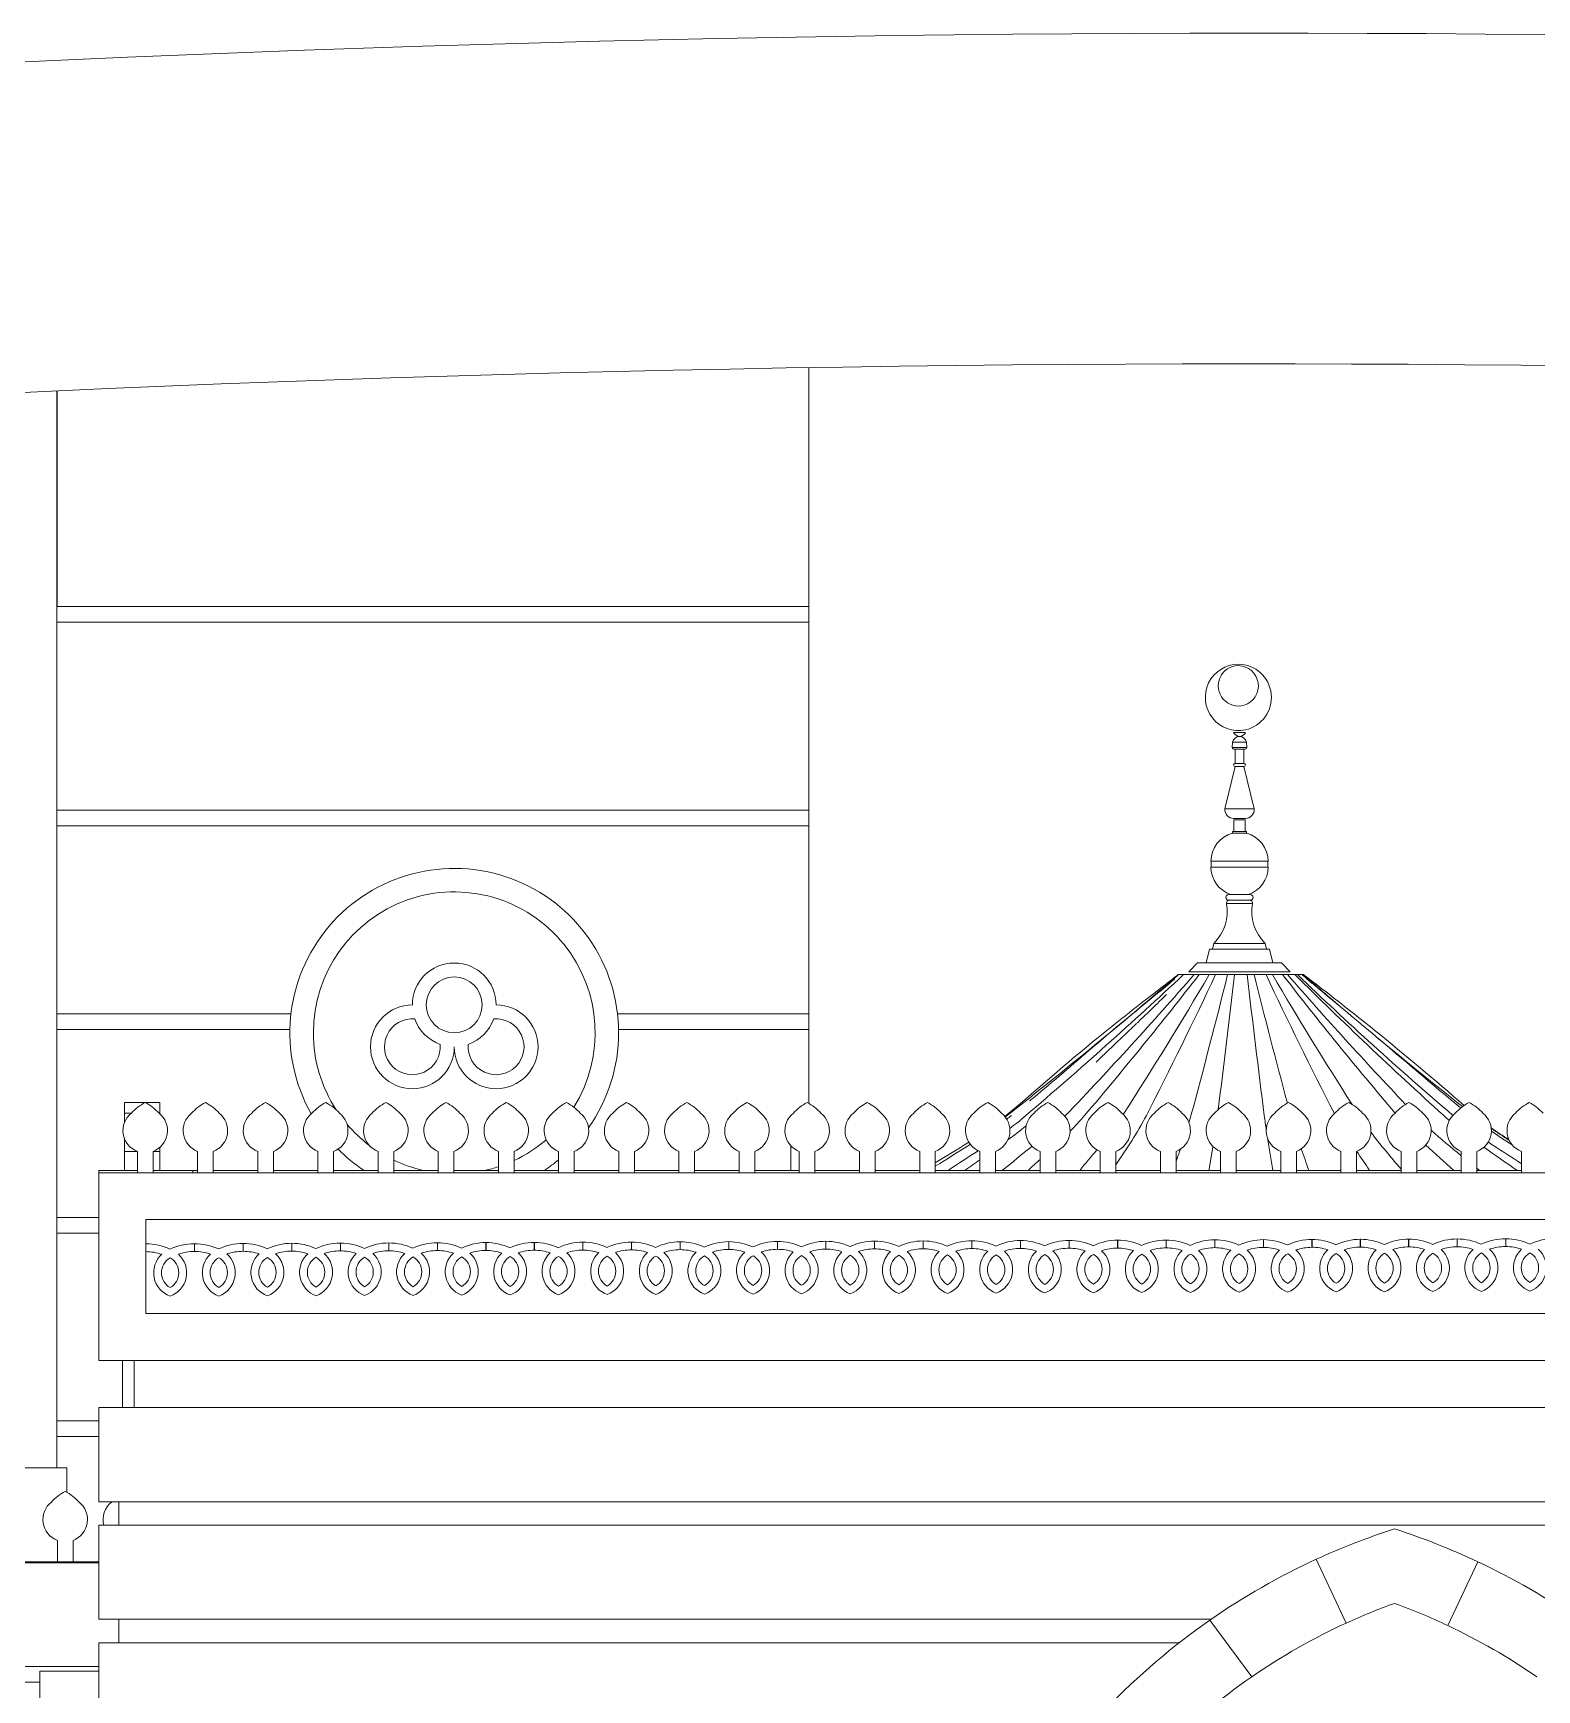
# Model space of a CAD drawing. Header units: inches. Extents: x -6210 to 141093, y -2740 to 21225.
# Drawn here: x 94039.2 to 94231.3, y 3400 to 3611.6 of the extents above; entities that cross this region are included whole.
import ezdxf

# ---------------------------------------------------------------- set-up
doc = ezdxf.new("R2010")
doc.units = ezdxf.units.IN
doc.header["$LTSCALE"] = 100
doc.header["$MEASUREMENT"] = 0
doc.layers.add('car area', color=53, linetype='Continuous')

msp = doc.modelspace()

# ---------------------------------------------------------------- linework, layer by layer
at = {"layer": 'car area', "linetype": 'Continuous', "lineweight": 0, "extrusion": (0, 1, 0)}
for p, q in [((94138.28068, 3474.88907), (94138.28068, 3568.85936)), ((94042.22165, 3565.88895), (94042.22165, 3428.33662)), ((94042.28068, 3565.89161), (94042.28068, 3538.33662)), ((94138.28068, 3538.33662), (94042.22165, 3538.33662)), ((94138.28068, 3536.33662), (94042.22165, 3536.33662)), ((94042.28068, 3536.3056), (94042.22165, 3536.3056)), ((94042.28068, 3536.33662), (94042.28068, 3536.3056)), ((94192.43288, 3521.01731), (94192.39258, 3520.33216)), ((94194.19663, 3521.01731), (94192.43288, 3521.01731)), ((94194.19663, 3521.01731), (94192.43288, 3521.01731)), ((94194.08848, 3522.25194), (94192.56464, 3522.25194)), ((94194.19663, 3521.01731), (94194.23693, 3520.33216)), ((94194.23693, 3520.33216), (94192.39258, 3520.33216)), ((94194.23693, 3520.33216), (94192.39258, 3520.33216)), ((94194.05266, 3520.13673), (94192.57685, 3520.13673)), ((94192.75027, 3520.13673), (94192.75027, 3518.29081)), ((94193.87924, 3520.13673), (94193.87924, 3518.29081)), ((94192.75027, 3517.92163), (94191.45388, 3512.49721)), ((94193.87924, 3518.29081), (94192.75027, 3518.29081)), ((94193.87924, 3518.29081), (94192.75027, 3518.29081)), ((94193.87924, 3517.92163), (94192.75027, 3517.92163)), ((94193.87924, 3517.92163), (94192.75027, 3517.92163)), ((94193.87924, 3517.92163), (94195.17563, 3512.49721)), ((94138.28068, 3512.33662), (94042.22165, 3512.33662)), ((94195.17563, 3512.49721), (94191.45388, 3512.49721)), ((94195.17563, 3512.49721), (94191.45388, 3512.49721)), ((94138.28068, 3510.33662), (94042.22165, 3510.33662)), ((94194.07389, 3511.27632), (94192.55562, 3511.27632)), ((94194.02774, 3511.09173), (94192.60177, 3511.09173)), ((94192.60177, 3511.09173), (94192.60177, 3509.61499)), ((94194.02774, 3511.09173), (94194.02774, 3509.61499)), ((94194.21234, 3509.61499), (94192.41717, 3509.61499)), ((94192.41717, 3509.61499), (94192.41717, 3509.38113)), ((94194.21234, 3509.38113), (94192.41717, 3509.38113)), ((94194.21234, 3509.38113), (94192.41717, 3509.38113)), ((94194.21234, 3509.61499), (94194.21234, 3509.38113)), ((94196.96688, 3505.81025), (94189.66263, 3505.81025)), ((94189.70878, 3505.81025), (94189.70878, 3505.07189)), ((94196.92073, 3505.81025), (94196.92073, 3505.07189)), ((94196.96688, 3505.07189), (94189.66263, 3505.07189)), ((94194.96699, 3500.39555), (94191.66252, 3500.39555)), ((94194.96699, 3500.39555), (94191.66252, 3500.39555)), ((94194.68755, 3501.56464), (94191.94196, 3501.56464)), ((94194.68755, 3500.82627), (94191.94196, 3500.82627)), ((94190.03512, 3495.32017), (94189.86011, 3494.58181)), ((94196.59439, 3495.32017), (94190.03512, 3495.32017)), ((94196.59439, 3495.32017), (94190.03512, 3495.32017)), ((94196.59439, 3495.32017), (94196.7694, 3494.58181)), ((94189.4807, 3494.58181), (94189.06375, 3492.82265)), ((94197.14881, 3494.58181), (94189.4807, 3494.58181)), ((94197.14881, 3494.58181), (94189.4807, 3494.58181)), ((94197.14881, 3494.58181), (94197.56577, 3492.82265)), ((94185.48603, 3491.33662), (94185.52603, 3491.33662)), ((94185.52603, 3491.33662), (94185.66871, 3491.33662)), ((94185.66871, 3491.33662), (94186.16252, 3491.33662)), ((94186.16252, 3491.33662), (94186.57661, 3491.33662)), ((94186.57661, 3491.33662), (94187.51589, 3491.33662)), ((94187.95641, 3492.82265), (94186.85461, 3491.70342)), ((94199.7749, 3491.70342), (94186.85461, 3491.70342)), ((94187.51589, 3491.33662), (94188.16085, 3491.33662)), ((94198.6731, 3492.82265), (94187.95641, 3492.82265)), ((94198.6731, 3492.82265), (94187.95641, 3492.82265)), ((94188.16085, 3491.33662), (94189.45366, 3491.33662)), ((94189.45366, 3491.33662), (94190.26636, 3491.33662)), ((94190.26636, 3491.33662), (94191.78615, 3491.33662)), ((94191.78615, 3491.33662), (94192.68703, 3491.33662)), ((94192.68703, 3491.33662), (94194.28503, 3491.33662)), ((94194.28503, 3491.33662), (94195.18591, 3491.33662)), ((94195.18591, 3491.33662), (94196.7057, 3491.33662)), ((94196.7057, 3491.33662), (94197.51839, 3491.33662)), ((94197.51839, 3491.33662), (94198.8112, 3491.33662)), ((94198.6731, 3492.82265), (94199.7749, 3491.70342)), ((94198.8112, 3491.33662), (94199.45616, 3491.33662)), ((94199.45616, 3491.33662), (94200.39544, 3491.33662)), ((94200.39544, 3491.33662), (94200.7152, 3491.33662)), ((94200.7152, 3491.33662), (94201.30334, 3491.33662)), ((94201.30334, 3491.33662), (94201.42014, 3491.33662)), ((94201.42014, 3491.33662), (94201.48603, 3491.33662)), ((94072.13838, 3486.33662), (94042.22165, 3486.33662)), ((94138.28068, 3486.33662), (94113.85432, 3486.33662)), ((94072.00093, 3484.33662), (94042.22165, 3484.33662)), ((94138.28068, 3484.33662), (94113.99178, 3484.33662)), ((94050.8872, 3474.9987), (94050.8872, 3474.99867)), ((94055.3872, 3474.9987), (94050.8872, 3474.9987)), ((94050.8872, 3474.99867), (94050.8872, 3474.99864)), ((94055.3872, 3474.99867), (94050.8872, 3474.99867)), ((94050.8872, 3474.99864), (94050.8872, 3474.99842)), ((94055.3872, 3474.99864), (94050.8872, 3474.99864)), ((94050.8872, 3474.99842), (94050.8872, 3473.64529)), ((94053.51568, 3474.99842), (94050.8872, 3474.99842)), ((94055.3872, 3474.99842), (94053.51617, 3474.99842)), ((94055.3872, 3474.99867), (94055.3872, 3474.9987)), ((94055.3872, 3474.99864), (94055.3872, 3474.99867)), ((94055.3872, 3474.99842), (94055.3872, 3474.99864)), ((94055.3872, 3473.64529), (94055.3872, 3474.99842)), ((94051.75332, 3473.64529), (94050.8872, 3473.64529)), ((94050.8872, 3473.64529), (94050.8872, 3472.49843)), ((94055.3872, 3473.64529), (94055.27853, 3473.64529)), ((94055.3872, 3473.55499), (94055.3872, 3473.64529)), ((94050.8872, 3470.32891), (94050.8872, 3468.75141)), ((94050.8872, 3468.75141), (94050.8872, 3466.33662)), ((94052.51593, 3468.75141), (94050.8872, 3468.75141)), ((94052.51593, 3466.04076), (94052.51593, 3468.75154)), ((94054.51593, 3468.75154), (94054.51593, 3466.04076)), ((94055.3872, 3468.75141), (94054.51593, 3468.75141)), ((94055.3872, 3468.75141), (94055.3872, 3469.27235)), ((94055.3872, 3466.33662), (94055.3872, 3468.75141)), ((94060.20343, 3466.04076), (94060.20343, 3468.75166)), ((94062.20343, 3468.75166), (94062.20343, 3466.04076)), ((94067.89093, 3466.04076), (94067.89093, 3468.75179)), ((94069.89093, 3468.75179), (94069.89093, 3466.04076)), ((94075.57843, 3466.04076), (94075.57843, 3468.75156)), ((94077.57843, 3468.75156), (94077.57843, 3466.04076)), ((94083.26593, 3466.04076), (94083.26593, 3468.75156)), ((94085.26593, 3468.75156), (94085.26593, 3466.04076)), ((94090.95343, 3466.04076), (94090.95343, 3468.75157)), ((94092.95343, 3468.75157), (94092.95343, 3466.04076)), ((94098.64093, 3466.04076), (94098.64093, 3468.75169)), ((94100.64093, 3468.75169), (94100.64093, 3466.04076)), ((94106.32843, 3466.04076), (94106.32843, 3468.75181)), ((94108.32843, 3468.75181), (94108.32843, 3466.04076)), ((94114.01593, 3466.04076), (94114.01593, 3468.75159)), ((94116.01593, 3468.75159), (94116.01593, 3466.04076)), ((94121.70343, 3466.04076), (94121.70343, 3468.75159)), ((94123.70343, 3468.75159), (94123.70343, 3466.04076)), ((94129.39093, 3466.04076), (94129.39093, 3468.7516)), ((94131.39093, 3468.7516), (94131.39093, 3466.04076)), ((94135.9861, 3466.33662), (94135.9861, 3469.48795)), ((94135.98616, 3466.33662), (94135.98616, 3469.48788)), ((94137.07843, 3466.04076), (94137.07843, 3468.75172)), ((94139.07843, 3468.75172), (94139.07843, 3466.04076)), ((94144.76593, 3466.04076), (94144.76593, 3468.75184)), ((94146.76593, 3468.75184), (94146.76593, 3466.04076)), ((94152.45343, 3466.04076), (94152.45343, 3468.75162)), ((94154.45343, 3468.75162), (94154.45343, 3466.04076)), ((94160.14093, 3466.04076), (94160.14093, 3468.75162)), ((94162.14093, 3468.75162), (94162.14093, 3466.04076)), ((94167.82843, 3466.04076), (94167.82843, 3468.75163)), ((94169.82843, 3468.75163), (94169.82843, 3466.04076)), ((94175.51593, 3466.04076), (94175.51593, 3468.75175)), ((94177.51593, 3468.75175), (94177.51593, 3466.04076)), ((94183.20343, 3466.04076), (94183.20343, 3468.75187)), ((94185.20343, 3468.75187), (94185.20343, 3466.04076)), ((94190.89093, 3466.04076), (94190.89093, 3468.75164)), ((94192.89093, 3468.75164), (94192.89093, 3466.04076)), ((94198.57843, 3466.04076), (94198.57843, 3468.75165)), ((94200.57843, 3468.75165), (94200.57843, 3466.04076)), ((94206.26593, 3466.04076), (94206.26593, 3468.75165)), ((94208.26593, 3468.75165), (94208.26593, 3466.04076)), ((94213.95343, 3466.04076), (94213.95343, 3468.75178)), ((94215.95343, 3468.75178), (94215.95343, 3466.04076)), ((94221.64093, 3466.04076), (94221.64093, 3468.7519)), ((94223.64093, 3468.7519), (94223.64093, 3466.04076)), ((94229.32843, 3466.04076), (94229.32843, 3468.75167)), ((94047.59647, 3466.04076), (94047.59647, 3466.33662)), ((94047.59647, 3466.33662), (94052.51593, 3466.33662)), ((94047.59647, 3442.04076), (94047.59647, 3466.04076)), ((94047.59647, 3466.04076), (94374.59647, 3466.04076)), ((94054.51593, 3466.33662), (94059.59647, 3466.33662)), ((94060.20343, 3466.33662), (94059.59647, 3466.33662)), ((94059.59647, 3466.33662), (94059.59647, 3466.04076)), ((94067.89093, 3466.33662), (94062.20343, 3466.33662)), ((94075.57843, 3466.33662), (94069.89093, 3466.33662)), ((94083.26593, 3466.33662), (94077.57843, 3466.33662)), ((94090.95343, 3466.33662), (94085.26593, 3466.33662)), ((94098.64093, 3466.33662), (94092.95343, 3466.33662)), ((94106.32843, 3466.33662), (94100.64093, 3466.33662)), ((94114.01593, 3466.33662), (94108.32843, 3466.33662)), ((94121.70343, 3466.33662), (94116.01593, 3466.33662)), ((94129.39093, 3466.33662), (94123.70343, 3466.33662)), ((94137.07843, 3466.33662), (94131.39093, 3466.33662)), ((94144.76593, 3466.33662), (94139.07843, 3466.33662)), ((94152.45343, 3466.33662), (94146.76593, 3466.33662)), ((94160.14093, 3466.33662), (94154.45343, 3466.33662)), ((94167.82843, 3466.33662), (94162.14093, 3466.33662)), ((94175.51593, 3466.33662), (94169.82843, 3466.33662)), ((94183.20343, 3466.33662), (94177.51593, 3466.33662)), ((94190.89093, 3466.33662), (94185.20343, 3466.33662)), ((94198.57843, 3466.33662), (94192.89093, 3466.33662)), ((94206.26593, 3466.33662), (94200.57843, 3466.33662)), ((94213.95343, 3466.33662), (94208.26593, 3466.33662)), ((94221.64093, 3466.33662), (94215.95343, 3466.33662)), ((94229.32843, 3466.33662), (94223.64093, 3466.33662)), ((94047.59647, 3460.33662), (94042.22165, 3460.33662)), ((94053.59647, 3448.04076), (94053.59647, 3460.04076)), ((94053.59647, 3460.04076), (94368.59647, 3460.04076)), ((94047.59647, 3458.33662), (94042.22165, 3458.33662)), ((94103.21096, 3456.14051), (94103.21096, 3457.13777)), ((94103.2384, 3457.13782), (94103.2384, 3456.14056)), ((94109.42306, 3457.16103), (94109.42306, 3456.16377)), ((94109.42306, 3456.16377), (94109.42306, 3457.16103)), ((94115.63516, 3457.18428), (94115.63516, 3456.18702)), ((94115.63516, 3456.18702), (94115.63516, 3457.18428)), ((94121.84726, 3457.20754), (94121.84726, 3456.21028)), ((94121.84726, 3456.21028), (94121.84726, 3457.20754)), ((94128.05936, 3457.2308), (94128.05936, 3456.23354)), ((94128.05936, 3456.23354), (94128.05936, 3457.2308)), ((94134.27146, 3457.25405), (94134.27146, 3456.25679)), ((94134.27146, 3456.25679), (94134.27146, 3457.25405)), ((94140.48356, 3457.27731), (94140.48356, 3456.28005)), ((94140.48356, 3456.28005), (94140.48356, 3457.27731)), ((94146.69566, 3457.30057), (94146.69566, 3456.3033)), ((94146.69566, 3456.3033), (94146.69566, 3457.30057)), ((94152.90776, 3457.32382), (94152.90776, 3456.32656)), ((94152.90776, 3456.32656), (94152.90776, 3457.32382)), ((94159.11986, 3457.34708), (94159.11986, 3456.34982)), ((94159.11986, 3456.34982), (94159.11986, 3457.34708)), ((94165.33196, 3457.37034), (94165.33196, 3456.37307)), ((94165.33196, 3456.37307), (94165.33196, 3457.37034)), ((94171.54406, 3457.39359), (94171.54406, 3456.39633)), ((94171.54406, 3456.39633), (94171.54406, 3457.39359)), ((94177.72874, 3456.41954), (94177.72874, 3457.4168)), ((94177.75616, 3457.41685), (94177.75616, 3456.41959)), ((94183.94084, 3457.44005), (94183.94084, 3456.44279)), ((94183.94084, 3456.44279), (94183.94084, 3457.44005)), ((94190.15294, 3457.46331), (94190.15294, 3456.46605)), ((94190.15294, 3456.46605), (94190.15294, 3457.46331)), ((94196.36504, 3457.48657), (94196.36504, 3456.48931)), ((94196.36504, 3456.48931), (94196.36504, 3457.48657)), ((94202.54972, 3456.51251), (94202.54972, 3457.50977)), ((94202.57714, 3457.50982), (94202.57714, 3456.51256)), ((94208.73439, 3456.53572), (94208.73439, 3457.53298)), ((94208.76182, 3457.53303), (94208.76182, 3456.53577)), ((94214.91906, 3456.55892), (94214.91906, 3457.55618)), ((94214.94649, 3457.55623), (94214.94649, 3456.55897)), ((94221.10373, 3456.58213), (94221.10373, 3457.57939)), ((94221.13116, 3457.57944), (94221.13116, 3456.58218)), ((94227.31583, 3457.60265), (94227.31583, 3456.60538)), ((94227.31583, 3456.60538), (94227.31583, 3457.60265)), ((94059.80857, 3456.97513), (94059.80857, 3455.97787)), ((94059.80857, 3455.97787), (94059.80857, 3456.97513)), ((94066.02067, 3456.99838), (94066.02067, 3456.00112)), ((94066.02067, 3456.00112), (94066.02067, 3456.99838)), ((94072.23277, 3457.02164), (94072.23277, 3456.02438)), ((94072.23277, 3456.02438), (94072.23277, 3457.02164)), ((94078.44487, 3457.0449), (94078.44487, 3456.04764)), ((94078.44487, 3456.04764), (94078.44487, 3457.0449)), ((94084.62954, 3456.07084), (94084.62954, 3457.0681)), ((94084.65697, 3457.06815), (94084.65697, 3456.07089)), ((94090.84164, 3457.09136), (94090.84164, 3456.0941)), ((94090.84164, 3456.0941), (94090.84164, 3457.09136)), ((94097.0263, 3456.1173), (94097.0263, 3457.11456)), ((94097.05374, 3457.11462), (94097.05374, 3456.11736)), ((94368.59647, 3448.04076), (94053.59647, 3448.04076)), ((94047.59647, 3442.04076), (94374.59647, 3442.04076)), ((94050.59647, 3442.04076), (94050.59647, 3436.04076)), ((94052.09647, 3436.04076), (94052.09647, 3442.04076)), ((94052.09647, 3442.04076), (94052.09647, 3436.04076)), ((94047.59647, 3424.00777), (94047.59647, 3436.04076)), ((94374.59647, 3436.04076), (94047.59647, 3436.04076)), ((94047.59647, 3434.33662), (94042.22165, 3434.33662)), ((94047.59647, 3432.33662), (94042.22165, 3432.33662)), ((94043.48603, 3428.33662), (93911.48603, 3428.33662)), ((94043.48603, 3425.22929), (94043.48603, 3428.33662)), ((94047.59647, 3424.00777), (94374.59647, 3424.00777)), ((94050.15641, 3421.00777), (94050.15641, 3424.00777)), ((94042.29853, 3416.33802), (94042.29853, 3419.08363)), ((94044.29853, 3419.08363), (94044.29853, 3416.33802)), ((94374.59647, 3421.00777), (94047.59647, 3421.00777)), ((94047.59647, 3409.00777), (94047.59647, 3421.00777)), ((94047.59647, 3416.33662), (93559.98603, 3416.33662)), ((93958.81228, 3416.22445), (94047.59647, 3416.22445)), ((94044.29853, 3416.33802), (94042.29853, 3416.33802)), ((94043.48603, 3416.33662), (94043.48603, 3416.33802)), ((94203.11985, 3416.67138), (94206.93588, 3408.52014)), ((94206.93588, 3408.52014), (94203.11985, 3416.67138)), ((94219.93812, 3408.20236), (94223.76625, 3416.34791)), ((94223.76625, 3416.34777), (94219.93812, 3408.2025)), ((94047.59647, 3409.00777), (94189.68377, 3409.00777)), ((94050.15641, 3406.00777), (94050.15641, 3409.00777)), ((94194.89764, 3401.67101), (94189.518, 3408.8926)), ((94189.518, 3408.8926), (94194.89764, 3401.67101)), ((94220.31658, 3409.00777), (94220.31664, 3409.00777)), ((94185.60966, 3406.00777), (94047.59647, 3406.00777)), ((94047.59647, 3394.00777), (94047.59647, 3406.00777)), ((93958.81228, 3402.99292), (94047.59647, 3402.99292)), ((94047.59647, 3402.37993), (94040.04758, 3402.37993)), ((94040.04758, 3402.37993), (94040.04758, 3397.08891)), ((93958.81228, 3400.99292), (94040.04758, 3400.99292))]:
    msp.add_line(p, q, dxfattribs=at)
at = {"layer": 'car area', "linetype": 'Continuous', "lineweight": 0}
msp.add_circle((94092.99635, 3487.46579), 3.56742, dxfattribs=at)
for centre, radius, start, end in [((94196.10471, 188.50168), 3423.06633, 84.84427915, 101.01648637), ((94194.928, 182.26676), 3387.06633, 84.7698104, 100.42093149), ((94193.18625, 3526.73523), 4.24062, 90.3154896, 282.0113987), ((94193.18495, 3528.21358), 2.57763, 90.4359276, 286.2804053), ((94193.13997, 3526.73023), 4.24561, 282.6363477, 89.6905406), ((94193.13997, 3528.20697), 2.58429, 287.2789929, 89.43734), ((94193.34013, 3520.83564), 0.92526, 91.5717031, 168.6771959), ((94193.35194, 3522.63675), 0.87631, 206.0479493, 268.3404788), ((94193.28938, 3520.83564), 0.92526, 11.3228041, 88.4282969), ((94193.30118, 3522.63675), 0.87631, 271.6595212, 333.9520507), ((94192.57685, 3520.32132), 0.18459, 176.6335393, 270), ((94194.05266, 3520.32132), 0.18459, 270, 3.3664607), ((94192.75027, 3518.10622), 0.18459, 90, 270), ((94193.87924, 3518.10622), 0.18459, 270, 90), ((94192.55562, 3512.38387), 1.10755, 174.1265465, 270), ((94194.07389, 3512.38387), 1.10755, 270, 5.8734535), ((94193.35447, 3505.81025), 3.69184, 104.707459, 180), ((94193.27504, 3505.81025), 3.69184, 0, 75.292541), ((94092.99635, 3483.89838), 21, 0, 209.4837685), ((94193.35447, 3505.07189), 3.69184, 180, 251.8051277), ((94193.27504, 3505.07189), 3.69184, 288.1948723, 0), ((94092.99635, 3483.89838), 18, 328.1178112, 180), ((94185.94739, 3499.42949), 5.79621, 314.8491409, 9.5944037), ((94191.94196, 3501.19546), 0.36918, 90, 270), ((94192.02654, 3500.45709), 0.36918, 90, 189.5944037), ((94194.60297, 3500.45709), 0.36918, 350.4055963, 90), ((94194.68755, 3501.19546), 0.36918, 270, 90), ((94200.68212, 3499.42949), 5.79621, 170.4055963, 225.1508591), ((94092.99635, 3487.46579), 5.35112, 0, 180), ((94087.64523, 3482.11467), 5.35112, 90, 0), ((94098.34748, 3482.11467), 5.35112, 180, 90), ((94087.64523, 3482.11467), 3.56742, 85.0010783, 4.9989217), ((94092.99635, 3487.46579), 5.35112, 199.6253966, 250.3746034), ((94098.34748, 3482.11467), 3.56742, 175.0010783, 94.9989217), ((94092.99635, 3487.46579), 5.35112, 289.6253966, 340.3746034), ((94092.99635, 3483.89838), 18, 180, 213.1101408), ((94092.99635, 3483.89838), 21, 324.7616223, 0), ((94056.43727, 3469.36916), 6.34226, 117.4268136, 137.6041199), ((94050.59459, 3469.36916), 6.34226, 42.3958801, 62.5731864), ((94064.12477, 3469.36928), 6.34226, 117.4268136, 137.6041199), ((94058.28209, 3469.36928), 6.34226, 42.3958801, 62.5731864), ((94071.81227, 3469.3694), 6.34226, 117.4268136, 137.6041199), ((94065.96959, 3469.3694), 6.34226, 42.3958801, 62.5731864), ((94079.49977, 3469.36917), 6.34226, 117.4268136, 137.6041199), ((94073.65709, 3469.36917), 6.34226, 42.3958801, 62.5731864), ((94087.18727, 3469.36918), 6.34226, 117.4268136, 137.6041199), ((94081.34459, 3469.36918), 6.34226, 42.3958801, 62.5731864), ((94094.87477, 3469.36918), 6.34226, 117.4268136, 137.6041199), ((94089.03209, 3469.36918), 6.34226, 42.3958801, 62.5731864), ((94102.56227, 3469.36931), 6.34226, 117.4268136, 137.6041199), ((94096.71959, 3469.36931), 6.34226, 42.3958801, 62.5731864), ((94110.24977, 3469.36943), 6.34226, 117.4268136, 137.6041199), ((94104.40709, 3469.36943), 6.34226, 42.3958801, 62.5731864), ((94117.93727, 3469.3692), 6.34226, 117.4268136, 137.6041199), ((94112.09459, 3469.3692), 6.34226, 42.3958801, 62.5731864), ((94125.62477, 3469.36921), 6.34226, 117.4268136, 137.6041199), ((94119.78209, 3469.36921), 6.34226, 42.3958801, 62.5731864), ((94133.31227, 3469.36921), 6.34226, 117.4268136, 137.6041199), ((94127.46959, 3469.36921), 6.34226, 42.3958801, 62.5731864), ((94140.99977, 3469.36933), 6.34226, 117.4268136, 137.6041199), ((94135.15709, 3469.36933), 6.34226, 42.3958801, 62.5731864), ((94148.68727, 3469.36946), 6.34226, 117.4268136, 137.6041199), ((94142.84459, 3469.36946), 6.34226, 42.3958801, 62.5731864), ((94156.37477, 3469.36923), 6.34226, 117.4268136, 137.6041199), ((94150.53209, 3469.36923), 6.34226, 42.3958801, 62.5731864), ((94164.06227, 3469.36923), 6.34226, 117.4268136, 137.6041199), ((94158.21959, 3469.36923), 6.34226, 42.3958801, 62.5731864), ((94171.74977, 3469.36924), 6.34226, 117.4268136, 137.6041199), ((94165.90709, 3469.36924), 6.34226, 42.3958801, 62.5731864), ((94179.43727, 3469.36936), 6.34226, 117.4268136, 137.6041199), ((94173.59459, 3469.36936), 6.34226, 42.3958801, 62.5731864), ((94187.12477, 3469.36948), 6.34226, 117.4268136, 137.6041199), ((94181.28209, 3469.36948), 6.34226, 42.3958801, 62.5731864), ((94194.81227, 3469.36926), 6.34226, 117.4268136, 137.6041199), ((94188.96959, 3469.36926), 6.34226, 42.3958801, 62.5731864), ((94202.49977, 3469.36926), 6.34226, 117.4268136, 137.6041199), ((94196.65709, 3469.36926), 6.34226, 42.3958801, 62.5731864), ((94210.18727, 3469.36927), 6.34226, 117.4268136, 137.6041199), ((94204.34459, 3469.36927), 6.34226, 42.3958801, 62.5731864), ((94217.87477, 3469.36939), 6.34226, 117.4268136, 137.6041199), ((94212.03209, 3469.36939), 6.34226, 42.3958801, 62.5731864), ((94225.56227, 3469.36951), 6.34226, 117.4268136, 137.6041199), ((94219.71959, 3469.36951), 6.34226, 42.3958801, 62.5731864), ((94233.24977, 3469.36928), 6.34226, 117.4268136, 137.6041199), ((94227.40709, 3469.36928), 6.34226, 42.3958801, 62.5731864), ((94053.51593, 3471.41367), 2.84375, 128.2985857, 249.4118283), ((94053.51593, 3471.41367), 2.84375, 290.588166, 51.7014143), ((94061.20343, 3471.41379), 2.84375, 128.2985857, 249.4118283), ((94061.20343, 3471.41379), 2.84375, 290.588166, 51.7014143), ((94068.89093, 3471.41391), 2.84375, 128.2985857, 249.4118283), ((94068.89093, 3471.41391), 2.84375, 290.588166, 51.7014143), ((94076.57843, 3471.41369), 2.84375, 128.2985857, 249.4118283), ((94076.57843, 3471.41369), 2.84375, 290.588166, 51.7014143), ((94092.99635, 3483.89838), 18, 220.4989189, 232.7438864), ((94084.26593, 3471.41369), 2.84375, 128.2985857, 249.4118283), ((94084.26593, 3471.41369), 2.84375, 290.588166, 51.7014143), ((94091.95343, 3471.4137), 2.84375, 128.2985857, 249.4118283), ((94091.95343, 3471.4137), 2.84375, 290.588166, 51.7014143), ((94099.64093, 3471.41382), 2.84375, 128.2985857, 249.4118283), ((94099.64093, 3471.41382), 2.84375, 290.588166, 51.7014143), ((94107.32843, 3471.41394), 2.84375, 128.2985857, 249.4118283), ((94107.32843, 3471.41394), 2.84375, 290.588166, 51.7014143), ((94115.01593, 3471.41371), 2.84375, 128.2985857, 249.4118283), ((94115.01593, 3471.41371), 2.84375, 290.588166, 51.7014143), ((94122.70343, 3471.41372), 2.84375, 128.2985857, 249.4118283), ((94122.70343, 3471.41372), 2.84375, 290.588166, 51.7014143), ((94130.39093, 3471.41372), 2.84375, 128.2985857, 249.4118283), ((94130.39093, 3471.41372), 2.84375, 290.588166, 51.7014143), ((94138.07843, 3471.41385), 2.84375, 128.2985857, 249.4118283), ((94138.07843, 3471.41385), 2.84375, 290.588166, 51.7014143), ((94145.76593, 3471.41397), 2.84375, 128.2985857, 249.4118283), ((94145.76593, 3471.41397), 2.84375, 290.588166, 51.7014143), ((94153.45343, 3471.41374), 2.84375, 128.2985857, 249.4118283), ((94153.45343, 3471.41374), 2.84375, 290.588166, 51.7014143), ((94161.14093, 3471.41375), 2.84375, 128.2985857, 249.4118283), ((94161.14093, 3471.41375), 2.84375, 290.588166, 51.7014143), ((94168.82843, 3471.41375), 2.84375, 128.2985857, 249.4118283), ((94168.82843, 3471.41375), 2.84375, 290.588166, 51.7014143), ((94176.51593, 3471.41387), 2.84375, 128.2985857, 249.4118283), ((94176.51593, 3471.41387), 2.84375, 290.588166, 51.7014143), ((94184.20343, 3471.414), 2.84375, 128.2985857, 249.4118283), ((94184.20343, 3471.414), 2.84375, 290.588166, 51.7014143), ((94191.89093, 3471.41377), 2.84375, 128.2985857, 249.4118283), ((94191.89093, 3471.41377), 2.84375, 290.588166, 51.7014143), ((94199.57843, 3471.41377), 2.84375, 128.2985857, 249.4118283), ((94199.57843, 3471.41377), 2.84375, 290.588166, 51.7014143), ((94207.26593, 3471.41378), 2.84375, 128.2985857, 249.4118283), ((94207.26593, 3471.41378), 2.84375, 290.588166, 51.7014143), ((94214.95343, 3471.4139), 2.84375, 128.2985857, 249.4118283), ((94214.95343, 3471.4139), 2.84375, 290.588166, 51.7014143), ((94222.64093, 3471.41402), 2.84375, 128.2985857, 249.4118283), ((94222.64093, 3471.41402), 2.84375, 290.588166, 51.7014143), ((94230.32843, 3471.4138), 2.84375, 128.2985857, 249.4118283), ((94092.99635, 3483.89838), 18, 295.1315909, 310.6963165), ((94092.99635, 3483.89838), 21, 225.0171792, 236.7487576), ((94092.99635, 3483.89838), 18, 244.5661965, 257.3309899), ((94092.99635, 3483.89838), 18, 282.6690101, 288.2755682), ((94092.99635, 3483.89838), 21, 303.2512424, 309.4096574), ((94103.2384, 3449.81566), 7.32216, 90, 115.3146468), ((94103.21096, 3449.81561), 7.32216, 65.1143541, 90), ((94109.42306, 3449.83887), 7.32216, 90, 115.3146468), ((94109.42306, 3449.83887), 7.32216, 65.1143541, 90), ((94115.63516, 3449.86213), 7.32216, 90, 115.3146468), ((94115.63516, 3449.86213), 7.32216, 65.1143541, 90), ((94121.84726, 3449.88538), 7.32216, 90, 115.3146468), ((94121.84726, 3449.88538), 7.32216, 65.1143541, 90), ((94128.05936, 3449.90864), 7.32216, 90, 115.3146468), ((94128.05936, 3449.90864), 7.32216, 65.1143541, 90), ((94134.27146, 3449.9319), 7.32216, 90, 115.3146468), ((94134.27146, 3449.9319), 7.32216, 65.1143541, 90), ((94140.48356, 3449.95515), 7.32216, 90, 115.3146468), ((94140.48356, 3449.95515), 7.32216, 65.1143541, 90), ((94146.69566, 3449.97841), 7.32216, 90, 115.3146468), ((94146.69566, 3449.97841), 7.32216, 65.1143541, 90), ((94152.90776, 3450.00167), 7.32216, 90, 115.3146468), ((94152.90776, 3450.00167), 7.32216, 65.1143541, 90), ((94159.11986, 3450.02492), 7.32216, 90, 115.3146468), ((94159.11986, 3450.02492), 7.32216, 65.1143541, 90), ((94165.33196, 3450.04818), 7.32216, 90, 115.3146468), ((94165.33196, 3450.04818), 7.32216, 65.1143541, 90), ((94171.54406, 3450.07143), 7.32216, 90, 115.3146468), ((94171.54406, 3450.07143), 7.32216, 65.1143541, 90), ((94177.75616, 3450.09469), 7.32216, 90, 115.3146468), ((94177.72874, 3450.09464), 7.32216, 65.1143541, 90), ((94183.94084, 3450.1179), 7.32216, 90, 115.3146468), ((94183.94084, 3450.1179), 7.32216, 65.1143541, 90), ((94190.15294, 3450.14115), 7.32216, 90, 115.3146468), ((94190.15294, 3450.14115), 7.32216, 65.1143541, 90), ((94196.36504, 3450.16441), 7.32216, 90, 115.3146468), ((94196.36504, 3450.16441), 7.32216, 65.1143541, 90), ((94202.57714, 3450.18767), 7.32216, 90, 115.3146468), ((94202.54972, 3450.18762), 7.32216, 65.1143541, 90), ((94208.76182, 3450.21087), 7.32216, 90, 115.3146468), ((94208.73439, 3450.21082), 7.32216, 65.1143541, 90), ((94214.94649, 3450.23408), 7.32216, 90, 115.3146468), ((94214.91906, 3450.23403), 7.32216, 65.1143541, 90), ((94221.13116, 3450.25728), 7.32216, 90, 115.3146468), ((94221.10373, 3450.25723), 7.32216, 65.1143541, 90), ((94227.31583, 3450.28049), 7.32216, 90, 115.3146468), ((94227.31583, 3450.28049), 7.32216, 65.1143541, 90), ((94233.52793, 3450.30374), 7.32216, 90, 115.3146468), ((94053.59647, 3449.62971), 7.32216, 65.1143541, 90), ((94053.59858, 3449.61801), 6.3366, 71.2319189, 90.0190987), ((94057.78619, 3453.26043), 3.18973, 132.3525343, 250.1389957), ((94057.78619, 3453.26043), 2.18973, 119.6625692, 240.3374308), ((94059.80857, 3449.65297), 7.32216, 90, 115.3146468), ((94055.61884, 3453.26043), 3.18973, 289.8610043, 48.0713122), ((94055.61884, 3453.26043), 2.18973, 299.6625692, 60.3374308), ((94059.81068, 3449.64127), 6.3366, 90.0190987, 108.9756396), ((94059.80857, 3449.65297), 7.32216, 65.1143541, 90), ((94059.81068, 3449.64127), 6.3366, 71.2319189, 90.0190987), ((94063.99829, 3453.28369), 3.18973, 132.3525343, 250.1389957), ((94063.99829, 3453.28369), 2.18973, 119.6625692, 240.3374308), ((94066.02067, 3449.67623), 7.32216, 90, 115.3146468), ((94061.83094, 3453.28369), 3.18973, 289.8610043, 48.0713122), ((94061.83094, 3453.28369), 2.18973, 299.6625692, 60.3374308), ((94066.02278, 3449.66453), 6.3366, 90.0190987, 108.9756396), ((94066.02067, 3449.67623), 7.32216, 65.1143541, 90), ((94066.02278, 3449.66453), 6.3366, 71.2319189, 90.0190987), ((94070.21039, 3453.30695), 3.18973, 132.3525343, 250.1389957), ((94070.21039, 3453.30695), 2.18973, 119.6625692, 240.3374308), ((94072.23277, 3449.69948), 7.32216, 90, 115.3146468), ((94068.04304, 3453.30695), 3.18973, 289.8610043, 48.0713122), ((94068.04304, 3453.30695), 2.18973, 299.6625692, 60.3374308), ((94072.23488, 3449.68778), 6.3366, 90.0190987, 108.9756396), ((94072.23277, 3449.69948), 7.32216, 65.1143541, 90), ((94072.23488, 3449.68778), 6.3366, 71.2319189, 90.0190987), ((94076.42249, 3453.3302), 3.18973, 132.3525343, 250.1389957), ((94076.42249, 3453.3302), 2.18973, 119.6625692, 240.3374308), ((94078.44487, 3449.72274), 7.32216, 90, 115.3146468), ((94074.25514, 3453.3302), 3.18973, 289.8610043, 48.0713122), ((94074.25514, 3453.3302), 2.18973, 299.6625692, 60.3374308), ((94078.44698, 3449.71104), 6.3366, 90.0190987, 108.9756396), ((94078.44487, 3449.72274), 7.32216, 65.1143541, 90), ((94078.44698, 3449.71104), 6.3366, 71.2319189, 90.0190987), ((94082.63459, 3453.35346), 3.18973, 132.3525343, 250.1389957), ((94082.63459, 3453.35346), 2.18973, 119.6625692, 240.3374308), ((94084.65697, 3449.746), 7.32216, 90, 115.3146468), ((94080.46724, 3453.35346), 3.18973, 289.8610043, 48.0713122), ((94080.46724, 3453.35346), 2.18973, 299.6625692, 60.3374308), ((94084.65908, 3449.7343), 6.3366, 90.0190987, 108.9756396), ((94084.62954, 3449.74595), 7.32216, 65.1143541, 90), ((94084.63165, 3449.73424), 6.3366, 71.2319189, 90.0190987), ((94088.81926, 3453.37667), 3.18973, 132.3525343, 250.1389957), ((94088.81926, 3453.37667), 2.18973, 119.6625692, 240.3374308), ((94090.84164, 3449.7692), 7.32216, 90, 115.3146468), ((94086.65191, 3453.37667), 3.18973, 289.8610043, 48.0713122), ((94086.65191, 3453.37667), 2.18973, 299.6625692, 60.3374308), ((94090.84375, 3449.7575), 6.3366, 90.0190987, 108.9756396), ((94090.84164, 3449.7692), 7.32216, 65.1143541, 90), ((94090.84375, 3449.7575), 6.3366, 71.2319189, 90.0190987), ((94095.03136, 3453.39992), 3.18973, 132.3525343, 250.1389957), ((94095.03136, 3453.39992), 2.18973, 119.6625692, 240.3374308), ((94097.05374, 3449.79246), 7.32216, 90, 115.3146468), ((94092.86401, 3453.39992), 3.18973, 289.8610043, 48.0713122), ((94092.86401, 3453.39992), 2.18973, 299.6625692, 60.3374308), ((94097.05585, 3449.78076), 6.3366, 90.0190987, 108.9756396), ((94097.0263, 3449.79241), 7.32216, 65.1143541, 90), ((94097.02841, 3449.78071), 6.3366, 71.2319189, 90.0190987), ((94101.21603, 3453.42313), 3.18973, 132.3525343, 250.1389957), ((94101.21603, 3453.42313), 2.18973, 119.6625692, 240.3374308), ((94099.04867, 3453.42313), 3.18973, 289.8610043, 48.0713122), ((94099.04867, 3453.42313), 2.18973, 299.6625692, 60.3374308), ((94103.24051, 3449.80396), 6.3366, 90.0190987, 108.9756396), ((94103.21307, 3449.80391), 6.3366, 71.2319189, 90.0190987), ((94107.40069, 3453.44633), 3.18973, 132.3525343, 250.1389957), ((94107.40069, 3453.44633), 2.18973, 119.6625692, 240.3374308), ((94105.23333, 3453.44633), 3.18973, 289.8610043, 48.0713122), ((94105.23333, 3453.44633), 2.18973, 299.6625692, 60.3374308), ((94109.42517, 3449.82717), 6.3366, 90.0190987, 108.9756396), ((94109.42517, 3449.82717), 6.3366, 71.2319189, 90.0190987), ((94113.61279, 3453.46959), 3.18973, 132.3525343, 250.1389957), ((94113.61279, 3453.46959), 2.18973, 119.6625692, 240.3374308), ((94111.44543, 3453.46959), 3.18973, 289.8610043, 48.0713122), ((94111.44543, 3453.46959), 2.18973, 299.6625692, 60.3374308), ((94115.63727, 3449.85042), 6.3366, 90.0190987, 108.9756396), ((94115.63727, 3449.85042), 6.3366, 71.2319189, 90.0190987), ((94119.82489, 3453.49285), 3.18973, 132.3525343, 250.1389957), ((94119.82489, 3453.49285), 2.18973, 119.6625692, 240.3374308), ((94117.65753, 3453.49285), 3.18973, 289.8610043, 48.0713122), ((94117.65753, 3453.49285), 2.18973, 299.6625692, 60.3374308), ((94121.84937, 3449.87368), 6.3366, 90.0190987, 108.9756396), ((94121.84937, 3449.87368), 6.3366, 71.2319189, 90.0190987), ((94126.03699, 3453.5161), 3.18973, 132.3525343, 250.1389957), ((94126.03699, 3453.5161), 2.18973, 119.6625692, 240.3374308), ((94123.86963, 3453.5161), 3.18973, 289.8610043, 48.0713122), ((94123.86963, 3453.5161), 2.18973, 299.6625692, 60.3374308), ((94128.06147, 3449.89694), 6.3366, 90.0190987, 108.9756396), ((94128.06147, 3449.89694), 6.3366, 71.2319189, 90.0190987), ((94132.24909, 3453.53936), 3.18973, 132.3525343, 250.1389957), ((94132.24909, 3453.53936), 2.18973, 119.6625692, 240.3374308), ((94130.08173, 3453.53936), 3.18973, 289.8610043, 48.0713122), ((94130.08173, 3453.53936), 2.18973, 299.6625692, 60.3374308), ((94134.27357, 3449.92019), 6.3366, 90.0190987, 108.9756396), ((94134.27357, 3449.92019), 6.3366, 71.2319189, 90.0190987), ((94138.46119, 3453.56262), 3.18973, 132.3525343, 250.1389957), ((94138.46119, 3453.56262), 2.18973, 119.6625692, 240.3374308), ((94136.29384, 3453.56262), 3.18973, 289.8610043, 48.0713122), ((94136.29384, 3453.56262), 2.18973, 299.6625692, 60.3374308), ((94140.48567, 3449.94345), 6.3366, 90.0190987, 108.9756396), ((94140.48567, 3449.94345), 6.3366, 71.2319189, 90.0190987), ((94144.67329, 3453.58587), 3.18973, 132.3525343, 250.1389957), ((94144.67329, 3453.58587), 2.18973, 119.6625692, 240.3374308), ((94142.50594, 3453.58587), 3.18973, 289.8610043, 48.0713122), ((94142.50594, 3453.58587), 2.18973, 299.6625692, 60.3374308), ((94146.69777, 3449.96671), 6.3366, 90.0190987, 108.9756396), ((94146.69777, 3449.96671), 6.3366, 71.2319189, 90.0190987), ((94150.88539, 3453.60913), 3.18973, 132.3525343, 250.1389957), ((94150.88539, 3453.60913), 2.18973, 119.6625692, 240.3374308), ((94148.71804, 3453.60913), 3.18973, 289.8610043, 48.0713122), ((94148.71804, 3453.60913), 2.18973, 299.6625692, 60.3374308), ((94152.90987, 3449.98996), 6.3366, 90.0190987, 108.9756396), ((94152.90987, 3449.98996), 6.3366, 71.2319189, 90.0190987), ((94157.09749, 3453.63238), 3.18973, 132.3525343, 250.1389957), ((94157.09749, 3453.63238), 2.18973, 119.6625692, 240.3374308), ((94154.93014, 3453.63238), 3.18973, 289.8610043, 48.0713122), ((94154.93014, 3453.63238), 2.18973, 299.6625692, 60.3374308), ((94159.12198, 3450.01322), 6.3366, 90.0190987, 108.9756396), ((94159.12198, 3450.01322), 6.3366, 71.2319189, 90.0190987), ((94163.30959, 3453.65564), 3.18973, 132.3525343, 250.1389957), ((94163.30959, 3453.65564), 2.18973, 119.6625692, 240.3374308), ((94161.14224, 3453.65564), 3.18973, 289.8610043, 48.0713122), ((94161.14224, 3453.65564), 2.18973, 299.6625692, 60.3374308), ((94165.33408, 3450.03648), 6.3366, 90.0190987, 108.9756396), ((94165.33408, 3450.03648), 6.3366, 71.2319189, 90.0190987), ((94169.52169, 3453.6789), 3.18973, 132.3525343, 250.1389957), ((94169.52169, 3453.6789), 2.18973, 119.6625692, 240.3374308), ((94167.35434, 3453.6789), 3.18973, 289.8610043, 48.0713122), ((94167.35434, 3453.6789), 2.18973, 299.6625692, 60.3374308), ((94171.54618, 3450.05973), 6.3366, 90.0190987, 108.9756396), ((94171.54618, 3450.05973), 6.3366, 71.2319189, 90.0190987), ((94175.73379, 3453.70215), 3.18973, 132.3525343, 250.1389957), ((94175.73379, 3453.70215), 2.18973, 119.6625692, 240.3374308), ((94173.56644, 3453.70215), 3.18973, 289.8610043, 48.0713122), ((94173.56644, 3453.70215), 2.18973, 299.6625692, 60.3374308), ((94177.75828, 3450.08299), 6.3366, 90.0190987, 108.9756396), ((94177.73085, 3450.08294), 6.3366, 71.2319189, 90.0190987), ((94181.91847, 3453.72536), 3.18973, 132.3525343, 250.1389957), ((94181.91847, 3453.72536), 2.18973, 119.6625692, 240.3374308), ((94179.75111, 3453.72536), 3.18973, 289.8610043, 48.0713122), ((94179.75111, 3453.72536), 2.18973, 299.6625692, 60.3374308), ((94183.94295, 3450.1062), 6.3366, 90.0190987, 108.9756396), ((94183.94295, 3450.1062), 6.3366, 71.2319189, 90.0190987), ((94188.13057, 3453.74862), 3.18973, 132.3525343, 250.1389957), ((94188.13057, 3453.74862), 2.18973, 119.6625692, 240.3374308), ((94185.96321, 3453.74862), 3.18973, 289.8610043, 48.0713122), ((94185.96321, 3453.74862), 2.18973, 299.6625692, 60.3374308), ((94190.15505, 3450.12945), 6.3366, 90.0190987, 108.9756396), ((94190.15505, 3450.12945), 6.3366, 71.2319189, 90.0190987), ((94194.34267, 3453.77187), 3.18973, 132.3525343, 250.1389957), ((94194.34267, 3453.77187), 2.18973, 119.6625692, 240.3374308), ((94192.17531, 3453.77187), 3.18973, 289.8610043, 48.0713122), ((94192.17531, 3453.77187), 2.18973, 299.6625692, 60.3374308), ((94196.36715, 3450.15271), 6.3366, 90.0190987, 108.9756396), ((94196.36715, 3450.15271), 6.3366, 71.2319189, 90.0190987), ((94200.55477, 3453.79513), 3.18973, 132.3525343, 250.1389957), ((94200.55477, 3453.79513), 2.18973, 119.6625692, 240.3374308), ((94198.38741, 3453.79513), 3.18973, 289.8610043, 48.0713122), ((94198.38741, 3453.79513), 2.18973, 299.6625692, 60.3374308), ((94202.57925, 3450.17597), 6.3366, 90.0190987, 108.9756396), ((94202.55183, 3450.17591), 6.3366, 71.2319189, 90.0190987), ((94206.73944, 3453.81833), 3.18973, 132.3525343, 250.1389957), ((94206.73944, 3453.81833), 2.18973, 119.6625692, 240.3374308), ((94204.57209, 3453.81833), 3.18973, 289.8610043, 48.0713122), ((94204.57209, 3453.81833), 2.18973, 299.6625692, 60.3374308), ((94208.76393, 3450.19917), 6.3366, 90.0190987, 108.9756396), ((94208.7365, 3450.19912), 6.3366, 71.2319189, 90.0190987), ((94212.92411, 3453.84154), 3.18973, 132.3525343, 250.1389957), ((94212.92411, 3453.84154), 2.18973, 119.6625692, 240.3374308), ((94210.75676, 3453.84154), 3.18973, 289.8610043, 48.0713122), ((94210.75676, 3453.84154), 2.18973, 299.6625692, 60.3374308), ((94214.9486, 3450.22238), 6.3366, 90.0190987, 108.9756396), ((94214.92117, 3450.22232), 6.3366, 71.2319189, 90.0190987), ((94219.10878, 3453.86475), 3.18973, 132.3525343, 250.1389957), ((94219.10878, 3453.86475), 2.18973, 119.6625692, 240.3374308), ((94216.94143, 3453.86475), 3.18973, 289.8610043, 48.0713122), ((94216.94143, 3453.86475), 2.18973, 299.6625692, 60.3374308), ((94221.13327, 3450.24558), 6.3366, 90.0190987, 108.9756396), ((94221.10584, 3450.24553), 6.3366, 71.2319189, 90.0190987), ((94225.29345, 3453.88795), 3.18973, 132.3525343, 250.1389957), ((94225.29345, 3453.88795), 2.18973, 119.6625692, 240.3374308), ((94223.1261, 3453.88795), 3.18973, 289.8610043, 48.0713122), ((94223.1261, 3453.88795), 2.18973, 299.6625692, 60.3374308), ((94227.31794, 3450.26879), 6.3366, 90.0190987, 108.9756396), ((94227.31794, 3450.26879), 6.3366, 71.2319189, 90.0190987), ((94231.50555, 3453.91121), 3.18973, 132.3525343, 250.1389957), ((94231.50555, 3453.91121), 2.18973, 119.6625692, 240.3374308), ((94229.3382, 3453.91121), 3.18973, 289.8610043, 48.0713122), ((94229.3382, 3453.91121), 2.18973, 299.6625692, 60.3374308), ((94043.29853, 3421.74575), 2.84375, 128.2985857, 249.4118283), ((94046.21987, 3419.70124), 6.34226, 117.4268136, 137.6041199), ((94040.37718, 3419.70124), 6.34226, 42.3958801, 62.5731864), ((94043.29853, 3421.74575), 2.84375, 290.588166, 51.7014143), ((94050.98603, 3421.74588), 2.84375, 128.2985857, 195.0435334), ((94053.90737, 3419.70136), 6.34226, 137.2342675, 137.6041199), ((94239.97933, 3336.43806), 88.295, 107.7142282, 114.674225), ((94186.07933, 3336.34889), 88.43147, 64.7752004, 72.199028), ((94239.97933, 3336.43806), 88.295, 114.674225, 124.855481), ((94188.18772, 3340.05163), 84.18405, 54.8181335, 64.9993895), ((94239.97933, 3336.43806), 79.295, 109.8094655, 114.6273967), ((94186.07933, 3336.34889), 79.43147, 64.7692957, 70.1072079), ((94239.97933, 3336.43806), 88.295, 124.855481, 136.1655271), ((94239.97933, 3336.43806), 79.295, 114.6273967, 124.6478794), ((94186.06587, 3336.38676), 79.40283, 55.270398, 64.7488132), ((94239.97933, 3336.43806), 79.295, 124.6478794, 135.5342789)]:
    msp.add_arc(centre, radius, start, end, dxfattribs=at)
for points, knots in [([(94163.35168, 3473.20246), (94167.31763, 3476.57582), (94171.21831, 3480.02755), (94177.59111, 3485.19817), (94179.94285, 3487.06164), (94183.104, 3489.51287), (94183.89641, 3490.12289), (94184.9557, 3490.93264), (94185.22075, 3491.13478), (94185.48603, 3491.33662)], [1.44601295, 1.44601295, 1.44601295, 1.44601295, 17.065234985, 17.065234985, 26.065744618, 26.065744618, 29.06576161, 29.06576161, 30.065762218, 30.065762218, 30.065762218, 30.065762218]), ([(94201.48603, 3491.33662), (94201.74198, 3491.14165), (94202.0012, 3490.94392), (94202.96339, 3490.20824), (94203.66665, 3489.66727), (94206.47229, 3487.49516), (94208.56185, 3485.84629), (94214.48177, 3481.07721), (94218.32095, 3477.82961), (94222.00975, 3474.62345)], [0, 0, 0, 0, 0.975053488, 0.975053488, 3.636869895, 3.636869895, 11.621981909, 11.621981909, 26.443873725, 26.443873725, 26.443873725, 26.443873725]), ([(94166.50129, 3475.21239), (94166.50136, 3475.21245), (94166.50143, 3475.2125), (94166.50164, 3475.21267), (94166.50178, 3475.21279), (94166.5022, 3475.21313), (94166.50248, 3475.21335), (94166.50332, 3475.21403), (94166.50388, 3475.21448), (94166.51051, 3475.21984), (94166.51658, 3475.22475), (94166.58739, 3475.28205), (94166.65203, 3475.33451), (94166.80263, 3475.45705), (94166.88853, 3475.52719), (94169.52445, 3477.68707), (94172.04898, 3479.90834), (94176.4062, 3483.61352), (94178.27581, 3485.18305), (94180.76655, 3487.24504), (94181.38894, 3487.758), (94182.21542, 3488.43765), (94182.42174, 3488.60719), (94182.69609, 3488.83265), (94182.76461, 3488.88897), (94183.5188, 3489.50887), (94184.19996, 3490.06388), (94184.89779, 3490.66304), (94184.95517, 3490.71262), (94185.01812, 3490.76746), (94185.02352, 3490.77217), (94185.03292, 3490.78037), (94185.03692, 3490.78386), (94185.04117, 3490.78758), (94185.04142, 3490.7878), (94185.04179, 3490.78813), (94185.04192, 3490.78823), (94185.04204, 3490.78834)], [0, 0, 0, 0, 0.000270489, 0.000270489, 0.000811468, 0.000811468, 0.001893426, 0.001893426, 0.004057341, 0.004057341, 0.027560728, 0.027560728, 0.278266229, 0.278266229, 0.612537982, 0.612537982, 10.551559544, 10.551559544, 18.033118828, 18.033118828, 20.526228902, 20.526228902, 21.357199967, 21.357199967, 21.634182672, 21.634182672, 24.409134255, 24.409134255, 24.65843297, 24.65843297, 24.681804329, 24.681804329, 24.699115664, 24.699115664, 24.700197621, 24.700197621, 24.7007386, 24.7007386, 24.7007386, 24.7007386]), ([(94201.74989, 3490.94578), (94201.75033, 3490.94539), (94201.75078, 3490.945), (94201.75299, 3490.94306), (94201.75477, 3490.94151), (94201.76363, 3490.93377), (94201.77072, 3490.92758), (94201.80315, 3490.89928), (94201.82845, 3490.87725), (94202.25109, 3490.51024), (94202.64503, 3490.18016), (94204.07544, 3488.9882), (94205.13105, 3488.12077), (94206.53729, 3486.95501), (94206.88915, 3486.66285), (94207.35859, 3486.27226), (94207.47598, 3486.17453), (94209.94412, 3484.11824), (94212.30258, 3482.12087), (94215.73743, 3479.19359), (94216.80506, 3478.28173), (94218.66348, 3476.71114), (94219.45217, 3476.05013), (94220.44242, 3475.23789), (94220.63782, 3475.07847), (94220.90695, 3474.86018), (94220.98039, 3474.80074), (94221.06766, 3474.73028), (94221.08144, 3474.71916), (94221.09712, 3474.7065), (94221.09903, 3474.70497), (94221.10093, 3474.70343)], [0, 0, 0, 0, 0.00183726, 0.00183726, 0.0091863, 0.0091863, 0.038582541, 0.038582541, 0.143726006, 0.143726006, 1.796540241, 1.796540241, 6.031686331, 6.031686331, 7.442733252, 7.442733252, 7.913072784, 7.913072784, 17.329977518, 17.329977518, 21.546493972, 21.546493972, 24.632420679, 24.632420679, 25.388966142, 25.388966142, 25.672657706, 25.672657706, 25.725848863, 25.725848863, 25.733197903, 25.733197903, 25.733197903, 25.733197903]), ([(94174.98471, 3480.16605), (94174.98489, 3480.16622), (94174.98506, 3480.16638), (94174.98594, 3480.16721), (94174.98665, 3480.16787), (94174.98938, 3480.17043), (94174.9914, 3480.17233), (94175.16632, 3480.3363), (94175.33901, 3480.49854), (94175.97125, 3481.09374), (94176.42919, 3481.52715), (94177.6859, 3482.7209), (94178.47932, 3483.47928), (94179.52523, 3484.4813), (94179.78572, 3484.73107), (94180.13176, 3485.06311), (94180.21816, 3485.14604), (94181.16765, 3486.05755), (94182.02031, 3486.87727), (94183.08267, 3487.90564), (94183.30308, 3488.11945), (94183.60545, 3488.41373), (94183.68785, 3488.49402), (94183.83196, 3488.63466), (94183.8937, 3488.69498), (94183.96122, 3488.76102), (94183.967, 3488.76668), (94183.9754, 3488.77489), (94183.97801, 3488.77744), (94183.98192, 3488.78127), (94183.98322, 3488.78255), (94183.98518, 3488.78446), (94183.98583, 3488.7851), (94183.98656, 3488.78582), (94183.98665, 3488.7859), (94183.98673, 3488.78598)], [0, 0, 0, 0, 0.000765369, 0.000765369, 0.003826846, 0.003826846, 0.012634086, 0.012634086, 0.764186133, 0.764186133, 2.768403458, 2.768403458, 6.2961201, 6.2961201, 7.471760958, 7.471760958, 7.863631194, 7.863631194, 11.783451865, 11.783451865, 12.813996932, 12.813996932, 13.20044875, 13.20044875, 13.490287626, 13.490287626, 13.517460015, 13.517460015, 13.529705921, 13.529705921, 13.535828875, 13.535828875, 13.538890351, 13.538890351, 13.539273036, 13.539273036, 13.539273036, 13.539273036])]:
    msp.add_open_spline(points, degree=3, knots=knots, dxfattribs=at)
for points in [[(94163.63603, 3473.33662), (94171.21216, 3479.29886), (94178.50882, 3485.29886), (94185.52603, 3491.33662)], [(94166.02288, 3473.33662), (94172.99321, 3479.29886), (94179.70642, 3485.29886), (94186.16252, 3491.33662)], [(94171.09802, 3473.33662), (94176.78025, 3479.29886), (94182.25287, 3485.29886), (94187.51589, 3491.33662)], [(94173.51662, 3473.33662), (94178.58499, 3479.29886), (94183.4664, 3485.29886), (94188.16085, 3491.33662)], [(94178.46182, 3473.48762), (94182.26495, 3479.40017), (94185.9289, 3485.34983), (94189.45366, 3491.33662)], [(94181.41227, 3473.33662), (94184.47667, 3479.29886), (94187.42803, 3485.29886), (94190.26636, 3491.33662)], [(94187.11147, 3473.33662), (94188.72938, 3479.29886), (94190.2876, 3485.29886), (94191.78615, 3491.33662)], [(94190.58683, 3474.09894), (94191.31261, 3479.81023), (94192.01267, 3485.55612), (94192.68703, 3491.33662)], [(94196.48227, 3473.33662), (94195.72181, 3479.29886), (94194.98939, 3485.29886), (94194.28503, 3491.33662)], [(94199.43244, 3474.92045), (94197.96735, 3480.36114), (94196.55183, 3485.8332), (94195.18591, 3491.33662)], [(94205.43136, 3473.58663), (94202.41291, 3479.46659), (94199.50435, 3485.38325), (94196.7057, 3491.33662)], [(94207.69988, 3474.7513), (94204.18598, 3480.24772), (94200.79215, 3485.77616), (94197.51839, 3491.33662)], [(94213.19199, 3473.64675), (94208.21786, 3479.50692), (94203.42427, 3485.40354), (94198.8112, 3491.33662)], [(94214.52628, 3474.75565), (94209.32523, 3480.25064), (94204.30186, 3485.77763), (94199.45616, 3491.33662)], [(94219.39633, 3473.33662), (94212.82013, 3479.29886), (94206.4865, 3485.29886), (94200.39544, 3491.33662)], [(94220.56761, 3473.36037), (94213.59317, 3479.3148), (94206.9757, 3485.30688), (94200.7152, 3491.33662)], [(94201.74989, 3490.94578), (94201.60091, 3491.07604), (94201.45206, 3491.20632), (94201.30334, 3491.33662)], [(94206.5321, 3486.95915), (94204.81012, 3488.4161), (94203.10614, 3489.87525), (94201.42014, 3491.33662)], [(94221.7977, 3474.47365), (94218.14254, 3477.3659), (94214.55954, 3480.26701), (94211.04869, 3483.17699)], [(94221.58724, 3474.31152), (94221.42501, 3474.44214), (94221.2629, 3474.57277), (94221.10093, 3474.70343)], [(94163.39456, 3473.14812), (94163.47544, 3473.21075), (94163.55593, 3473.27358), (94163.63603, 3473.33662)], [(94163.58153, 3472.87333), (94163.7803, 3473.02658), (94163.97687, 3473.18098), (94164.1711, 3473.33662)], [(94163.72412, 3470.22461), (94164.52109, 3470.8131), (94165.30032, 3471.41151), (94166.05145, 3472.02639)], [(94163.97091, 3471.6932), (94164.67878, 3472.22776), (94165.36524, 3472.77409), (94166.02288, 3473.33662)], [(94171.00701, 3473.24151), (94171.03742, 3473.27316), (94171.06776, 3473.30487), (94171.09802, 3473.33662)], [(94171.67095, 3471.33017), (94172.3111, 3471.98004), (94172.92964, 3472.64612), (94173.51662, 3473.33662)], [(94177.51593, 3467.0395), (94178.87826, 3469.06882), (94180.24798, 3471.07132), (94181.41227, 3473.33662)], [(94186.85753, 3472.43511), (94186.94396, 3472.73132), (94187.0287, 3473.03159), (94187.11147, 3473.33662)], [(94196.7357, 3471.48998), (94196.648, 3472.08917), (94196.56314, 3472.7026), (94196.48227, 3473.33662)], [(94220.1085, 3472.70775), (94219.86751, 3472.91523), (94219.62999, 3473.12478), (94219.39633, 3473.33662)], [(94154.45343, 3467.31066), (94155.89048, 3468.17558), (94157.32658, 3469.03796), (94158.7209, 3469.9203)], [(94197.56589, 3466.33662), (94197.3368, 3467.72311), (94197.10406, 3469.08179), (94196.88425, 3470.50366)], [(94213.95343, 3466.48362), (94212.64927, 3468.04391), (94211.32541, 3469.57297), (94210.10171, 3471.20101)], [(94221.64093, 3468.21086), (94220.32361, 3469.27325), (94219.02335, 3470.34358), (94217.79675, 3471.46337)], [(94229.32843, 3467.18981), (94227.89753, 3468.11), (94226.46816, 3469.02615), (94225.08798, 3469.96529)], [(94227.73374, 3470.24996), (94226.95974, 3470.74662), (94226.20041, 3471.2504), (94225.46291, 3471.76523)], [(94227.77146, 3470.16928), (94226.9872, 3470.6692), (94226.21785, 3471.17614), (94225.47085, 3471.69414)], [(94228.14963, 3469.5863), (94227.24165, 3470.16414), (94226.34927, 3470.7494), (94225.48392, 3471.34848)], [(94154.45343, 3466.88149), (94155.94993, 3467.80068), (94157.45286, 3468.71285), (94158.9143, 3469.64483)], [(94156.09063, 3466.33662), (94157.36391, 3467.17738), (94158.64953, 3468.00791), (94159.91356, 3468.8485)], [(94163.00123, 3466.33662), (94164.2714, 3467.36545), (94165.55662, 3468.37896), (94166.80624, 3469.41433)], [(94166.29454, 3466.33662), (94166.80449, 3466.7997), (94167.31716, 3467.25968), (94167.82843, 3467.71995)], [(94172.8959, 3466.33662), (94173.6264, 3467.21266), (94174.36427, 3468.0776), (94175.08839, 3468.95439)], [(94185.20343, 3467.45982), (94185.38901, 3467.98282), (94185.57434, 3468.50537), (94185.75748, 3469.03243)], [(94189.40616, 3466.33662), (94189.57397, 3467.35224), (94189.74374, 3468.35294), (94189.90896, 3469.37448)], [(94202.16599, 3466.33662), (94201.84369, 3467.25348), (94201.51799, 3468.15818), (94201.19909, 3469.07703)], [(94209.92635, 3466.33662), (94209.3851, 3467.14954), (94208.83879, 3467.9529), (94208.30088, 3468.76505)], [(94220.67751, 3466.33662), (94219.48822, 3467.41662), (94218.28412, 3468.47973), (94217.1175, 3469.56899)], [(94228.76699, 3466.33662), (94227.35484, 3467.32496), (94225.9266, 3468.29916), (94224.53427, 3469.29219)], [(94158.20507, 3466.33662), (94158.84865, 3466.78705), (94159.49558, 3467.23455), (94160.14093, 3467.68224)], [(94223.97082, 3466.33662), (94223.86096, 3466.42561), (94223.75098, 3466.51448), (94223.64093, 3466.60326)]]:
    msp.add_open_spline(points, degree=3, dxfattribs=at)

doc.saveas('drawing.dxf')
